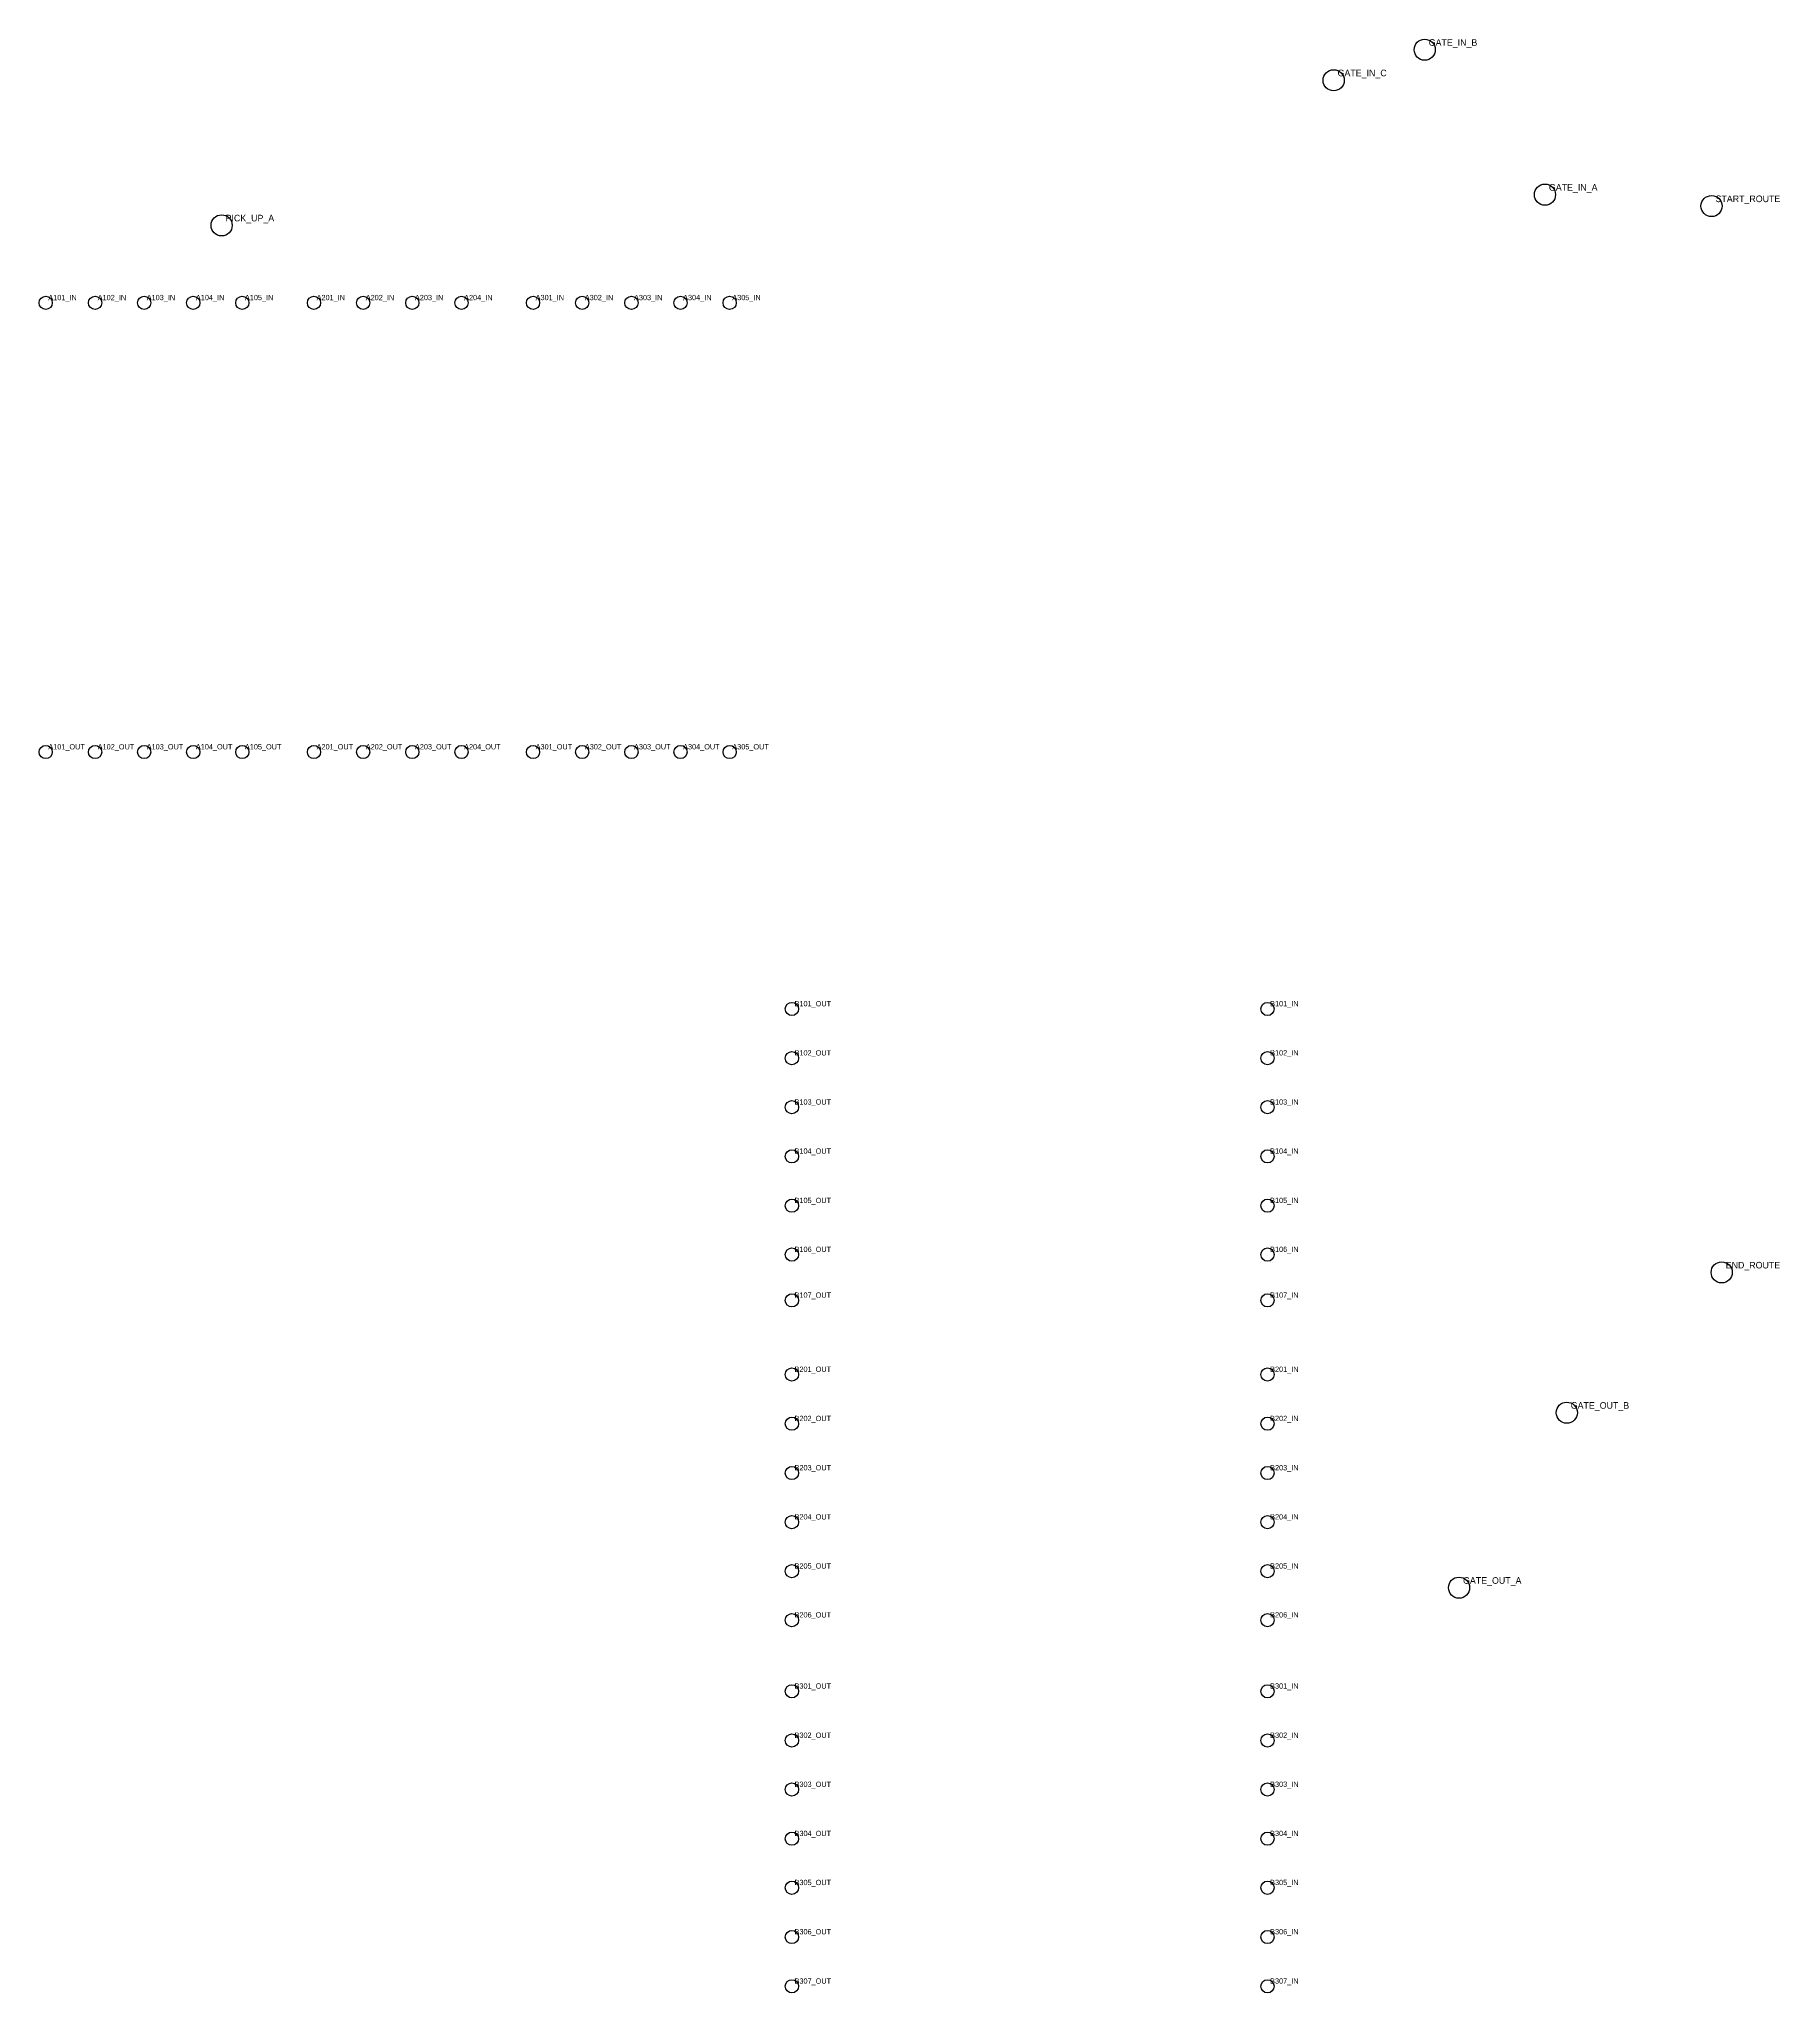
# Model space of a CAD drawing. Extents: x -810 to 508, y -759 to 720.
import ezdxf

# ---------------------------------------------------------------- set-up
doc = ezdxf.new("R2010")
doc.units = 0

msp = doc.modelspace()

# ---------------------------------------------------------------- linework, layer by layer
at = {"color": 6}
for centre in [(239.02, 711.53), (170.06, 688.44), (330, 601.85), (456.12, 593.21), (-671.68, 578.62), (463.82, -213.83), (346.54, -320), (265, -452.47)]:
    msp.add_circle(centre, 8, dxfattribs=at)
at = {"color": 2}
for centre in [(-804.86, 520), (-767.46, 520), (-730.35, 520), (-693.15, 520), (-656.04, 520), (-601.78, 520), (-564.54, 520), (-527.33, 520), (-490.11, 520), (-435.98, 520), (-398.73, 520), (-361.5, 520), (-324.34, 520), (-287.12, 520), (120, -14.42), (120, -51.64), (120, -88.81), (120, -125.99), (120, -163.32), (120, -200.34), (120, -235), (120, -291.09), (120, -328.34), (120, -365.64), (120, -402.82), (120, -439.98), (120, -476.99), (120, -530.84), (120, -568.08), (120, -605.2), (120, -642.4), (120, -679.53), (120, -716.82), (120, -754.13)]:
    msp.add_circle(centre, 5, dxfattribs=at)
at = {"color": 5}
for centre in [(-804.86, 180), (-767.46, 180), (-730.35, 180), (-693.15, 180), (-656.04, 180), (-601.78, 180), (-564.54, 180), (-527.33, 180), (-490.11, 180), (-435.98, 180), (-398.73, 180), (-361.5, 180), (-324.34, 180), (-287.12, 180), (-240, -14.42), (-240, -51.64), (-240, -88.81), (-240, -125.99), (-240, -163.32), (-240, -200.34), (-240, -235), (-240, -291.09), (-240, -328.34), (-240, -365.64), (-240, -402.82), (-240, -439.98), (-240, -476.99), (-240, -530.84), (-240, -568.08), (-240, -605.2), (-240, -642.4), (-240, -679.53), (-240, -716.82), (-240, -754.13)]:
    msp.add_circle(centre, 5, dxfattribs=at)

# ---------------------------------------------------------------- texts
at = {"color": 6}
for s, p in [('GATE_IN_B', (242.02, 714.53)), ('GATE_IN_C', (173.06, 691.44)), ('GATE_IN_A', (333, 604.85)), ('START_ROUTE', (459.12, 596.21)), ('PICK_UP_A', (-668.68, 581.62)), ('END_ROUTE', (466.82, -210.83)), ('GATE_OUT_B', (349.54, -317)), ('GATE_OUT_A', (268, -449.47))]:
    msp.add_text(s, height=5, dxfattribs=at).set_placement(p)
at = {"color": 2}
for s, p in [('A101_IN', (-802.86, 522)), ('A102_IN', (-765.46, 522)), ('A103_IN', (-728.35, 522)), ('A104_IN', (-691.15, 522)), ('A105_IN', (-654.04, 522)), ('A201_IN', (-599.78, 522)), ('A202_IN', (-562.54, 522)), ('A203_IN', (-525.33, 522)), ('A204_IN', (-488.11, 522)), ('A301_IN', (-433.98, 522)), ('A302_IN', (-396.73, 522)), ('A303_IN', (-359.5, 522)), ('A304_IN', (-322.34, 522)), ('A305_IN', (-285.12, 522)), ('B101_IN', (122, -12.42)), ('B102_IN', (122, -49.64)), ('B103_IN', (122, -86.81)), ('B104_IN', (122, -123.99)), ('B105_IN', (122, -161.32)), ('B106_IN', (122, -198.34)), ('B107_IN', (122, -233)), ('B201_IN', (122, -289.09)), ('B202_IN', (122, -326.34)), ('B203_IN', (122, -363.64)), ('B204_IN', (122, -400.82)), ('B205_IN', (122, -437.98)), ('B206_IN', (122, -474.99)), ('B301_IN', (122, -528.84)), ('B302_IN', (122, -566.08)), ('B303_IN', (122, -603.2)), ('B304_IN', (122, -640.4)), ('B305_IN', (122, -677.53)), ('B306_IN', (122, -714.82)), ('B307_IN', (122, -752.13))]:
    msp.add_text(s, height=4, dxfattribs=at).set_placement(p)
at = {"color": 5}
for s, p in [('A101_OUT', (-802.86, 182)), ('A102_OUT', (-765.46, 182)), ('A103_OUT', (-728.35, 182)), ('A104_OUT', (-691.15, 182)), ('A105_OUT', (-654.04, 182)), ('A201_OUT', (-599.78, 182)), ('A202_OUT', (-562.54, 182)), ('A203_OUT', (-525.33, 182)), ('A204_OUT', (-488.11, 182)), ('A301_OUT', (-433.98, 182)), ('A302_OUT', (-396.73, 182)), ('A303_OUT', (-359.5, 182)), ('A304_OUT', (-322.34, 182)), ('A305_OUT', (-285.12, 182)), ('B101_OUT', (-238, -12.42)), ('B102_OUT', (-238, -49.64)), ('B103_OUT', (-238, -86.81)), ('B104_OUT', (-238, -123.99)), ('B105_OUT', (-238, -161.32)), ('B106_OUT', (-238, -198.34)), ('B107_OUT', (-238, -233)), ('B201_OUT', (-238, -289.09)), ('B202_OUT', (-238, -326.34)), ('B203_OUT', (-238, -363.64)), ('B204_OUT', (-238, -400.82)), ('B205_OUT', (-238, -437.98)), ('B206_OUT', (-238, -474.99)), ('B301_OUT', (-238, -528.84)), ('B302_OUT', (-238, -566.08)), ('B303_OUT', (-238, -603.2)), ('B304_OUT', (-238, -640.4)), ('B305_OUT', (-238, -677.53)), ('B306_OUT', (-238, -714.82)), ('B307_OUT', (-238, -752.13))]:
    msp.add_text(s, height=4, dxfattribs=at).set_placement(p)

doc.saveas('drawing.dxf')
